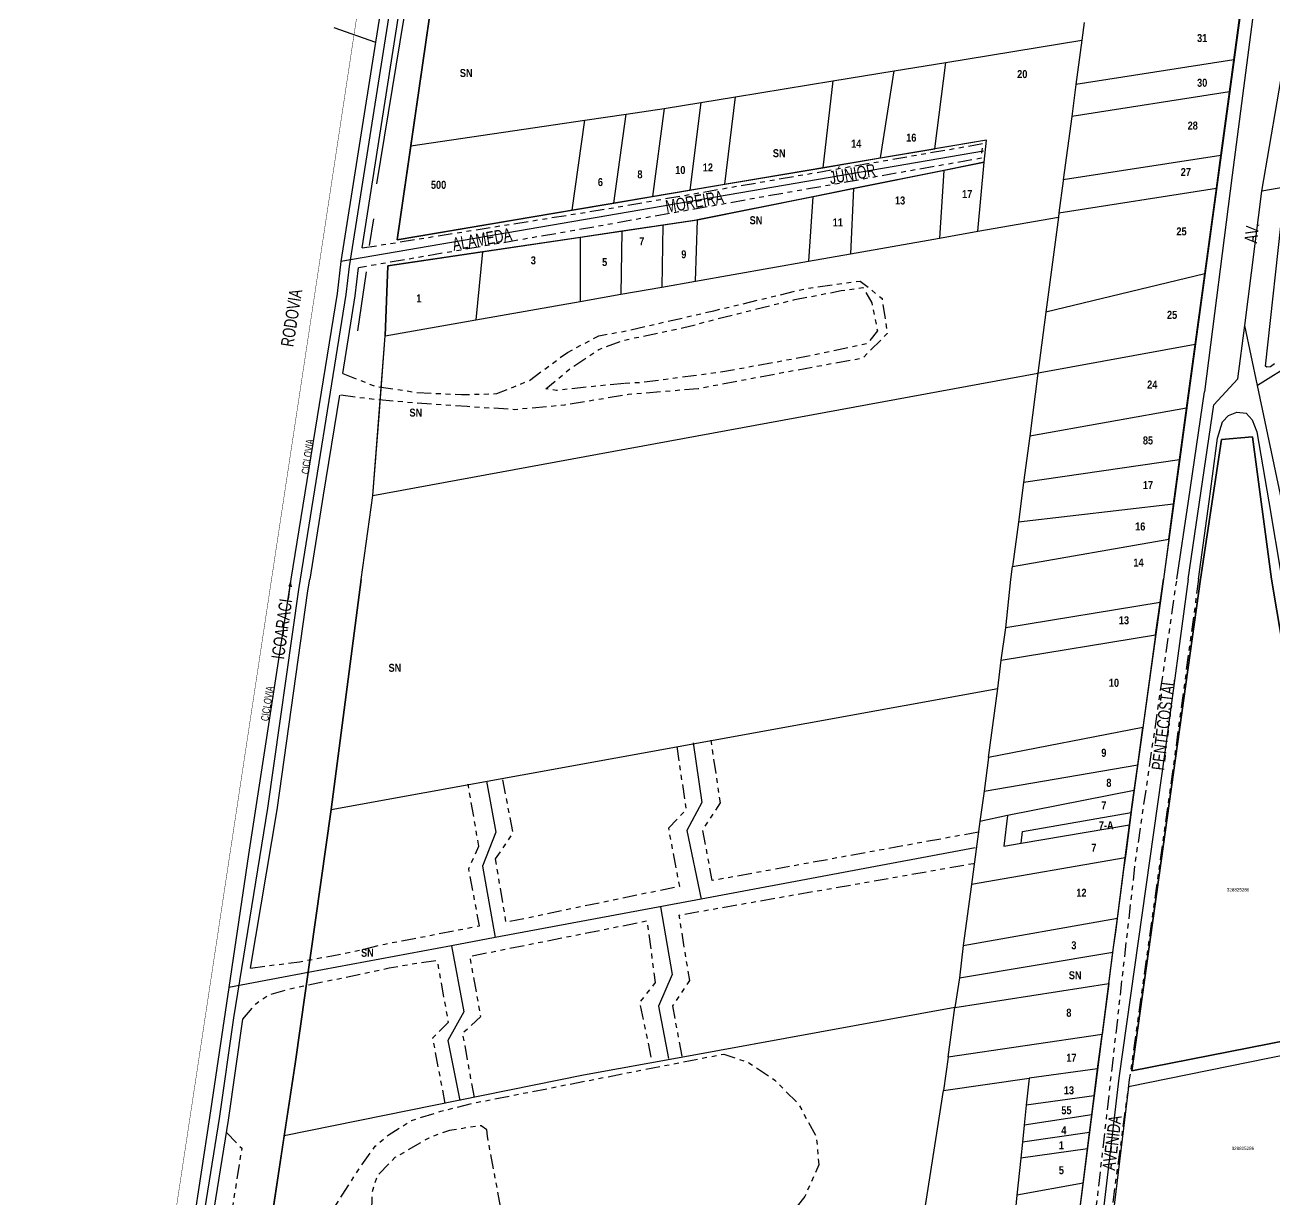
# Model space of a CAD drawing. Extents: x 205316 to 208372, y 4848714 to 4853250.
# Drawn here: x 205327.6 to 205717.7, y 4851222.2 to 4851588.7 of the extents above; entities that cross this region are included whole.
import ezdxf
from ezdxf.enums import TextEntityAlignment as Align

# ---------------------------------------------------------------- set-up
doc = ezdxf.new("R2010")
doc.units = 0
doc.header["$LTSCALE"] = 1.5
doc.header["$MEASUREMENT"] = 0
doc.linetypes.add('TRACO_25', pattern=[8, 3, -1, 1, -1, 1, -1])
for name, color, linetype in [('CD-MALHA-LOTES', 40, 'CONTINUOUS'), ('CD_TXT_QUADRA', 7, 'CONTINUOUS'), ('HD-VALAS-DRENOS', 170, 'CONTINUOUS'), ('LM-LIM-SETOR-FISCAL', 7, 'CONTINUOUS'), ('RU-QUADRAS', 6, 'CONTINUOUS'), ('SV-EIXO-ROD-ESTR', 7, 'CONTINUOUS'), ('SV-EIXO-RUA-N-PAV', 6, 'CONTINUOUS'), ('SV-EIXO-RUA-PAV', 20, 'CONTINUOUS'), ('SV-EST-MUNIC-PAV', 20, 'CONTINUOUS'), ('SV-RUA-NAO-PAV-S-GUIA-C-GUIA', 7, 'CONTINUOUS'), ('SV-RUA-PAVIM-S-GUIA-C-GUIA', 7, 'CONTINUOUS'), ('SV-TXT-MUNIC-PAV', 20, 'CONTINUOUS'), ('SV-TXT-RUA-N-PAV-S-GUIA-C-GUIA', 7, 'CONTINUOUS'), ('SV-TXT-RUA-PAV-S-GUIA-C-GUIA', 7, 'CONTINUOUS'), ('Th_NmrPort', 7, 'CONTINUOUS')]:
    doc.layers.add(name, color=color, linetype=linetype)
doc.styles.add('ARIAL', font='arial.ttf')
doc.styles.add('ROMANS', font='arial.ttf', dxfattribs={"height": 0.2})
doc.styles.get("Standard").update_dxf_attribs({"font": 'swisscbo.ttf'})
doc.linetypes.add('Limite', pattern='A,20,-3,[130,ltypeshp.shx,S=6.35,R=0,X=0,Y=0],-3,20', length=46)

# ---------------------------------------------------------------- blocks, each defined once
blk = doc.blocks.new('COD048', base_point=(205579.500139, 4852562.255111))
at = {"layer": 'SV-EST-MUNIC-PAV'}
blk.add_line((205580.833472, 4852561.855111), (205582.166805, 4852562.255111), dxfattribs=at)
blk.add_lwpolyline([(205576.833472, 4852562.255111), (205582.166805, 4852562.255111), (205580.833472, 4852562.655111)], dxfattribs=at)

msp = doc.modelspace()

# ---------------------------------------------------------------- linework, layer by layer
at = {"layer": 'CD-MALHA-LOTES', "linetype": 'Continuous'}
for p, q in [((205705.19, 4851577.89), (205707.81, 4851597.17)), ((205454.06, 4851592.03), (205448.11, 4851551)), ((205658.45, 4851589.54), (205657.71, 4851583.98)), ((205615.19, 4851577.04), (205657.71, 4851583.98)), ((205657.71, 4851583.98), (205655.89, 4851570.18)), ((205599.06, 4851574.4), (205615.19, 4851577.04)), ((205611.77, 4851550.07), (205615.19, 4851577.04)), ((205705.19, 4851577.89), (205655.89, 4851570.18)), ((205703.83, 4851567.84), (205705.19, 4851577.89)), ((205579.93, 4851571.28), (205599.06, 4851574.4)), ((205594.82, 4851547.2), (205599.06, 4851574.4)), ((205549.51, 4851566.31), (205579.93, 4851571.28)), ((205579.93, 4851571.28), (205576.85, 4851544.16)), ((205655.89, 4851570.18), (205654.55, 4851560.14)), ((205703.83, 4851567.84), (205654.55, 4851560.14)), ((205701.14, 4851548.02), (205703.83, 4851567.84)), ((205527.23, 4851562.68), (205538.76, 4851564.56)), ((205538.76, 4851564.56), (205535.31, 4851537.14)), ((205538.76, 4851564.56), (205549.51, 4851566.31)), ((205546.23, 4851538.98), (205549.51, 4851566.31)), ((205502.51, 4851559.02), (205515.36, 4851560.92)), ((205511.52, 4851533.11), (205515.36, 4851560.92)), ((205515.36, 4851560.92), (205527.23, 4851562.68)), ((205527.23, 4851562.68), (205523.61, 4851535.16)), ((205654.55, 4851560.14), (205651.93, 4851540.33)), ((205448.11, 4851551), (205502.51, 4851559.02)), ((205498.49, 4851530.91), (205502.51, 4851559.02)), ((205627.98, 4851552.81), (205611.77, 4851550.07)), ((205627.16, 4851545.85), (205627.98, 4851552.81)), ((205448.11, 4851551), (205443.85, 4851521.67)), ((205594.82, 4851547.2), (205611.77, 4851550.07)), ((205701.14, 4851548.02), (205651.93, 4851540.33)), ((205699.75, 4851537.75), (205701.14, 4851548.02)), ((205546.23, 4851538.98), (205576.85, 4851544.16)), ((205576.85, 4851544.16), (205594.82, 4851547.2)), ((205627.16, 4851545.85), (205614.57, 4851543.32)), ((205625.21, 4851524.32), (205627.16, 4851545.85)), ((205614.57, 4851543.32), (205586.45, 4851537.68)), ((205614.57, 4851543.32), (205613.23, 4851522.2)), ((205523.61, 4851535.16), (205535.31, 4851537.14)), ((205535.31, 4851537.14), (205546.23, 4851538.98)), ((205586.45, 4851537.68), (205573.68, 4851535.11)), ((205586.45, 4851537.68), (205585.43, 4851517.29)), ((205650.58, 4851530.07), (205699.75, 4851537.75)), ((205696.13, 4851511.07), (205699.75, 4851537.75)), ((205498.49, 4851530.91), (205511.52, 4851533.11)), ((205511.52, 4851533.11), (205523.61, 4851535.16)), ((205573.68, 4851535.11), (205537.7, 4851527.89)), ((205573.68, 4851535.11), (205572.33, 4851514.98)), ((205443.85, 4851521.67), (205498.49, 4851530.91)), ((205625.21, 4851524.32), (205650.41, 4851528.77)), ((205650.41, 4851528.77), (205646.51, 4851499.04)), ((205650.58, 4851530.07), (205650.41, 4851528.77)), ((205526.85, 4851526.26), (205514.09, 4851524.36)), ((205526.85, 4851526.26), (205526.52, 4851506.89)), ((205537.03, 4851508.75), (205537.7, 4851527.89)), ((205500.99, 4851522.41), (205470.49, 4851517.87)), ((205514.09, 4851524.36), (205500.99, 4851522.41)), ((205500.99, 4851522.41), (205500.99, 4851502.39)), ((205514.09, 4851524.36), (205513.76, 4851504.64)), ((205585.43, 4851517.29), (205613.23, 4851522.2)), ((205613.23, 4851522.2), (205625.21, 4851524.32)), ((205470.49, 4851517.87), (205468.47, 4851496.64)), ((205572.33, 4851514.98), (205585.43, 4851517.29)), ((205537.03, 4851508.75), (205572.33, 4851514.98)), ((205696.13, 4851511.07), (205646.51, 4851499.04)), ((205693.13, 4851489.01), (205696.13, 4851511.07)), ((205513.76, 4851504.64), (205526.52, 4851506.89)), ((205526.52, 4851506.89), (205537.03, 4851508.75)), ((205468.47, 4851496.64), (205500.99, 4851502.39)), ((205500.99, 4851502.39), (205513.76, 4851504.64)), ((205646.51, 4851499.04), (205644.02, 4851480.03)), ((205440.11, 4851491.64), (205468.47, 4851496.64)), ((205438.2, 4851466.71), (205440.11, 4851491.64)), ((205693.13, 4851489.01), (205644.69, 4851480.15)), ((205690.43, 4851469.06), (205693.13, 4851489.01)), ((205436.3, 4851441.78), (205644.02, 4851480.03)), ((205644.02, 4851480.03), (205641.43, 4851460.32)), ((205644.69, 4851480.15), (205644.02, 4851480.03)), ((205436.3, 4851441.78), (205438.2, 4851466.71)), ((205690.43, 4851469.06), (205641.43, 4851460.32)), ((205688.25, 4851452.99), (205690.43, 4851469.06)), ((205641.43, 4851460.32), (205639.53, 4851445.83)), ((205688.25, 4851452.99), (205639.53, 4851445.83)), ((205686.37, 4851439.16), (205688.25, 4851452.99)), ((205639.53, 4851445.83), (205637.92, 4851433.54)), ((205432.61, 4851415.55), (205436.3, 4851441.78)), ((205686.37, 4851439.16), (205637.92, 4851433.54)), ((205684.88, 4851428.21), (205686.37, 4851439.16)), ((205637.92, 4851433.54), (205636.1, 4851419.68)), ((205636.1, 4851419.68), (205684.88, 4851428.21)), ((205684.88, 4851428.21), (205683.19, 4851415.75)), ((205635.56, 4851415.58), (205636.1, 4851419.68)), ((205432.61, 4851415.55), (205423.29, 4851343.83)), ((205633.95, 4851400.5), (205635.56, 4851415.58)), ((205682.14, 4851408.44), (205683.19, 4851415.75)), ((205682.14, 4851408.44), (205633.95, 4851400.5)), ((205680.75, 4851398.27), (205682.14, 4851408.44)), ((205632.48, 4851390.38), (205633.95, 4851400.5)), ((205632.48, 4851390.38), (205680.75, 4851398.27)), ((205680.75, 4851398.27), (205676.78, 4851369.43)), ((205631.52, 4851381.56), (205632.48, 4851390.38)), ((205423.29, 4851343.83), (205631.52, 4851381.56)), ((205628.6, 4851360), (205631.52, 4851381.56)), ((205676.78, 4851369.43), (205628.6, 4851360)), ((205675.18, 4851357.77), (205676.78, 4851369.43)), ((205628.6, 4851360), (205627.18, 4851349.48)), ((205627.18, 4851349.48), (205675.18, 4851357.77)), ((205674.07, 4851349.7), (205675.18, 4851357.77)), ((205627.18, 4851349.48), (205625.89, 4851340)), ((205674.07, 4851349.7), (205634.52, 4851341.87)), ((205673.37, 4851344.58), (205674.07, 4851349.7)), ((205423.29, 4851343.83), (205412.05, 4851264.43)), ((205634.52, 4851341.87), (205625.89, 4851340)), ((205634.52, 4851341.87), (205633.31, 4851332.33)), ((205639.18, 4851336.97), (205673.15, 4851342.89)), ((205672.64, 4851339.05), (205673.15, 4851342.89)), ((205673.15, 4851342.89), (205673.37, 4851344.58)), ((205625.89, 4851340), (205623.23, 4851320.34)), ((205638.81, 4851333.27), (205672.64, 4851339.05)), ((205671.29, 4851328.72), (205672.64, 4851339.05)), ((205638.81, 4851333.27), (205639.18, 4851336.97)), ((205633.31, 4851332.33), (205638.81, 4851333.27)), ((205671.29, 4851328.72), (205623.23, 4851320.34)), ((205668.81, 4851309.89), (205671.29, 4851328.72)), ((205623.23, 4851320.34), (205620.65, 4851301.3)), ((205620.65, 4851301.3), (205668.81, 4851309.89)), ((205667.41, 4851299.23), (205668.81, 4851309.89)), ((205620.65, 4851301.3), (205619.47, 4851291.2)), ((205619.47, 4851291.2), (205667.41, 4851299.23)), ((205666.13, 4851289.42), (205667.41, 4851299.23)), ((205619.47, 4851291.2), (205618.03, 4851281.97)), ((205618.03, 4851281.97), (205666.13, 4851289.42)), ((205666.13, 4851289.42), (205664.04, 4851273.58)), ((205618.03, 4851281.97), (205533.77, 4851266.54)), ((205615.93, 4851266.47), (205618.03, 4851281.97)), ((205664.04, 4851273.58), (205615.93, 4851266.47)), ((205662.62, 4851262.84), (205664.04, 4851273.58)), ((205412.05, 4851264.43), (205408.61, 4851241.95)), ((205533.77, 4851266.54), (205502.08, 4851260.85)), ((205615.93, 4851266.47), (205614.51, 4851256.01)), ((205502.08, 4851260.85), (205408.61, 4851241.95)), ((205614.51, 4851256.01), (205641.24, 4851259.89)), ((205641.24, 4851259.89), (205640.36, 4851251.45)), ((205662.62, 4851262.84), (205641.24, 4851259.89)), ((205661.56, 4851254.41), (205662.51, 4851261.97)), ((205662.51, 4851261.97), (205662.62, 4851262.84)), ((205599.63, 4851160.6), (205614.51, 4851256.01)), ((205640.36, 4851251.45), (205639.72, 4851245.27)), ((205661.56, 4851254.41), (205640.36, 4851251.45)), ((205660.82, 4851248.49), (205661.56, 4851254.41)), ((205660.82, 4851248.49), (205639.72, 4851245.27)), ((205660.11, 4851242.91), (205660.82, 4851248.49)), ((205639.72, 4851245.27), (205639.16, 4851239.88)), ((205408.61, 4851241.95), (205398.95, 4851178.71)), ((205639.16, 4851239.88), (205638.65, 4851234.93)), ((205660.11, 4851242.91), (205639.16, 4851239.88)), ((205659.47, 4851237.81), (205660.11, 4851242.91)), ((205659.47, 4851237.81), (205638.65, 4851234.93)), ((205658.14, 4851227.17), (205659.47, 4851237.81)), ((205638.65, 4851234.93), (205637.45, 4851223.39)), ((205658.14, 4851227.17), (205637.45, 4851223.39)), ((205656.54, 4851214.49), (205658.14, 4851227.17)), ((205637.45, 4851223.39), (205636.17, 4851211.01))]:
    msp.add_line(p, q, dxfattribs=at)
at = {"layer": 'CD-MALHA-LOTES', "linetype": 'Continuous', "flags": 128}
for points in [[(205651.93, 4851540.33), (205651.9, 4851540.11), (205650.58, 4851530.07)], [(205537.7, 4851527.89), (205537.35, 4851527.82), (205526.85, 4851526.26)], [(205470.49, 4851517.87), (205440.98, 4851513.48), (205440.11, 4851491.64)]]:
    msp.add_lwpolyline(points, dxfattribs=at)
at = {"layer": 'CD-MALHA-LOTES'}
msp.add_lwpolyline([(205711, 4851460.14), (205701.34, 4851459.29), (205694.79, 4851415.71), (205673.35, 4851262.21), (205740.58, 4851275.42), (205716.94, 4851415.71)], close=True, dxfattribs=at)
msp.add_lwpolyline([(205741.42, 4851271.25), (205672.26, 4851257.17), (205665.12, 4851197.93, 0.289877), (205670.51, 4851189.77), (205747.89, 4851228.4), (205748.67, 4851233.06)], format="xyb", close=True, dxfattribs=at)
at = {"layer": 'HD-VALAS-DRENOS', "flags": 128}
for points in [[(205437.54, 4851539.15), (205448.45, 4851605.75), (205459.39, 4851684.29)], [(205435.2, 4851519.85), (205436.63, 4851528.25)], [(205431.55, 4851493.26), (205434.28, 4851511.65)]]:
    msp.add_lwpolyline(points, dxfattribs=at)
at = {"layer": 'LM-LIM-SETOR-FISCAL', "linetype": 'Limite', "ltscale": 0.1, "const_width": 0.13, "flags": 128}
msp.add_lwpolyline([(207021.68, 4851415.47), (207043.45, 4851405.34), (207056.69, 4851396.79), (207066.97, 4851389.51), (207076.85, 4851382.57), (207094.19, 4851367.16), (207111.92, 4851349.04), (207137.62, 4851319.1), (207143.1, 4851313.28), (207157.25, 4851297.67), (207179.66, 4851272.35), (207212.37, 4851234.89), (207238.06, 4851206.02), (207253.49, 4851187.92), (207273.43, 4851163.63), (207284.94, 4851148.07), (207293.96, 4851135.89), (207311.93, 4851112.49), (207337.06, 4851072.12), (207347.32, 4851056.34), (207360.35, 4851036.08), (207365.19, 4851028.69), (207385.18, 4850998.1), (207399.65, 4850974.87), (207412.28, 4850954.54), (207439.21, 4850911.8), (207446.99, 4850899.53), (207455.59, 4850885.98), (207473.05, 4850858.84), (207486.05, 4850838.58), (207490.56, 4850831.8), (207526.44, 4850773.29), (207555.31, 4850724.8), (207578.38, 4850685.38), (207592.12, 4850660.09), (207604.67, 4850635.92), (207614.1, 4850617.58), (207622.25, 4850602.5), (207642.83, 4850564.46), (207666.03, 4850518.62), (207673.67, 4850503.6), (207676.98, 4850495.57), (207692.21, 4850467.22), (207727.63, 4850397.08), (207738.85, 4850376.31), (207759.68, 4850337.26), (207765.54, 4850326.04), (207775.63, 4850306.02), (207786.18, 4850286.35), (207792.55, 4850273.61), (207797.89, 4850263.92), (207815.04, 4850231.27), (207833.05, 4850197.75), (207837.49, 4850189.49), (207843.1, 4850178.25), (207852.67, 4850160.66), (207865.65, 4850136.92), (207895.56, 4850081.74), (207913.06, 4850049.55), (207920.81, 4850036.7), (207924.96, 4850029.49), (207928.67, 4850023.04), (207944.68, 4849997.28), (207949.38, 4849989.27), (207955.86, 4849978.89), (207989.63, 4849922.09), (208021.59, 4849858.31), (208039.3, 4849825.19), (208050.27, 4849806.04), (208063.43, 4849780.62), (208069.87, 4849768.66), (208079.08, 4849754.42), (208084.65, 4849743.63), (208092.91, 4849727.46), (208100.67, 4849714.29), (208107.46, 4849701.58), (208114.74, 4849688.43), (208114.78, 4849688.35), (208114.86, 4849688.17), (208150.73, 4849616.06), (208187.92, 4849541.22), (208249.9, 4849424.19), (208300.63, 4849327.9), (208301.3, 4849326.63), (208330.19, 4849271.2), (208367.01, 4849211.9), (208349.86, 4849193.3), (208335.74, 4849174.95), (208327.89, 4849167.36), (208314.36, 4849149.75), (208299.16, 4849131.8), (208291.24, 4849122.44), (208282.06, 4849112.13), (208264.95, 4849090.56), (208250.83, 4849074.09), (208221.58, 4849039.46), (208207.85, 4849021.47), (208194.01, 4849003.09), (208183.89, 4848990.29), (208163.14, 4848966.59), (208139.11, 4848938.69), (208114.75, 4848908.34), (208092.97, 4848883.15), (208089.08, 4848877.86), (208082.48, 4848868.63), (208062.6, 4848842.56), (208055.4, 4848834.16), (208029.39, 4848802.29), (208002.88, 4848772.47), (207987.06, 4848754.07), (207971.45, 4848736.35), (207951.29, 4848714.3), (207938.98, 4848722.35), (207935.19, 4848724.84), (207927.76, 4848740.69), (207925.43, 4848746.58), (207910.93, 4848782.03), (207901.5, 4848803.37), (207897.96, 4848811.56), (207889.76, 4848830.42), (207882.92, 4848845.94), (207879.69, 4848853.91), (207871.77, 4848863.82), (207869.94, 4848867.11), (207866.81, 4848872.74), (207858.75, 4848886.94), (207856.41, 4848891.07), (207842.53, 4848910.15), (207825.03, 4848930.31), (207802.2, 4848960.18), (207795.96, 4848968.62), (207792.78, 4848975.77), (207791.99, 4848977.54), (207775.14, 4849006.28), (207757.22, 4849040.43), (207747.93, 4849059.71), (207739.33, 4849078.11), (207736.66, 4849084.67), (207725.65, 4849112.01), (207712.86, 4849133.84), (207705.61, 4849141.39), (207693.22, 4849158.83), (207658.02, 4849201.49), (207643.22, 4849219.05), (207628.15, 4849239.89), (207583.74, 4849297.42), (207577.23, 4849307.07), (207560.95, 4849335.89), (207540.69, 4849361.49), (207529.48, 4849377.88), (207524.83, 4849382.69), (207520.93, 4849386.71), (207512.94, 4849401.39), (207489.49, 4849426.56), (207461.51, 4849464.09), (207445.75, 4849483.09), (207417.58, 4849518.68), (207409.91, 4849527.9), (207402.02, 4849538.56), (207394.56, 4849549.23), (207375.36, 4849576.96), (207365.17, 4849591.27), (207339.6, 4849627.48), (207325.58, 4849647.34), (207307.69, 4849672.68), (207298.76, 4849680.12), (207277.63, 4849691.43), (207257.69, 4849697.98), (207238.05, 4849700.95), (207217.82, 4849703), (207206.03, 4849702.71), (207187.69, 4849706.67), (207136.42, 4849713.49), (207093.76, 4849719.89), (207070.29, 4849722.03), (207038.29, 4849725.23), (206981.38, 4849733.58), (206955.52, 4849737.17), (206761.86, 4849758.64), (206867.89, 4849970.66), (206819.81, 4849985.62), (206492.19, 4850011.1), (206474.48, 4850006.62), (206422.43, 4850015.06), (206416.16, 4850016.08), (206438.69, 4850087.64), (206465.45, 4850155.1), (206402.35, 4850183.32), (206381.84, 4850187.26), (206296.36, 4850246.47), (206256.21, 4850261.19), (205958.1, 4850305), (205458.47, 4851060.64), (205381.54, 4850978.24), (205358.28, 4850945.44), (205339.74, 4850916.46), (205327.72, 4850908.15), (205431.06, 4851590.05), (205574.72, 4852567.53), (205641.8, 4853028.16), (205641.8, 4853028.16), (205641.8, 4853028.16), (205641.8, 4853028.16), (205641.93, 4853028.94), (205641.93, 4853028.94), (205648.48, 4853073.83), (205694.02, 4853072.84), (205697.96, 4853072.98), (205708.12, 4853073.2), (205760.46, 4853075.4), (205791.35, 4853076.88), (205796.33, 4853076.78), (205864.61, 4853080.53), (205875.14, 4853081.42), (205954.27, 4853084.91), (205973.22, 4853086.23), (205987.11, 4853086.63), (206047.56, 4853092.24), (206088.22, 4853093.5), (206097.24, 4853093.29), (206115.25, 4853096.39), (206174.74, 4853099.25), (206241.73, 4853106.06), (206249.32, 4853067.81), (206250.76, 4853068.13), (206281.43, 4853073.09), (206306.59, 4853077.18), (206378.69, 4853082.54), (206403.59, 4853083.9), (206436.89, 4853085.62), (206526.63, 4853090.28), (206527.07, 4853088.1), (206560.2, 4853092.06), (206614.27, 4853094.76), (206665.78, 4853098.35), (206668.43, 4853097.71), (206672.42, 4853095.9), (206676.44, 4853090.31), (206713.2, 4853068.45), (206726.11, 4853063.48), (206768.83, 4853039.64), (206779.35, 4853035.22), (206783.97, 4853039.27), (206803.01, 4853045.24), (206811.52, 4853047.66), (206822.53, 4853050.63), (206828.46, 4853052.32), (206840.17, 4853055.43), (206847.8, 4853057.54), (206858.24, 4853060.22), (206872.64, 4853064.04), (206880.4, 4853065.73), (206891.38, 4853067.85), (206902.95, 4853070.8), (206915.12, 4853068.72), (206920.58, 4853068.19), (206924.61, 4853067.87), (206929.01, 4853068.36), (206932.61, 4853069.6), (206936.66, 4853071.45), (206943.28, 4853074.5), (206950.01, 4853078.17), (206955.6, 4853082.5), (206958.92, 4853089.46), (206962.59, 4853093.58), (206967.6, 4853097.61), (206977.81, 4853100.47), (206987.39, 4853105.57), (206993.74, 4853107.81), (206995.98, 4853101.99), (206998.25, 4853095.75), (207000.15, 4853089.03), (207001.71, 4853082.51), (207003.06, 4853076.97), (207004.98, 4853065.92), (207006.42, 4853057.28), (207007.25, 4853052.87), (207009.04, 4853041.02), (207018.95, 4853043.22), (207028.02, 4853045.07), (207041.5, 4853047.9), (207048.59, 4853049.32), (207057.57, 4853051.22), (207063.04, 4853052.2), (207071.92, 4853053.66), (207083.02, 4853055.24), (207109.77, 4853060.98), (207121.18, 4853063.43), (207134.62, 4853067.5), (207161.51, 4853073.61), (207175.42, 4853077.24), (207178.97, 4853078.21), (207181.54, 4853078.81), (207183.81, 4853079.34), (207188.75, 4853080.47), (207192.55, 4853081.52), (207201.06, 4853083.36), (207208.78, 4853084.88), (207218.42, 4853086.81), (207225.74, 4853087.76), (207232.02, 4853089.01), (207242.24, 4853089.87), (207250.59, 4853091.4), (207267.11, 4853095.09), (207278.14, 4853097.67), (207281.89, 4853098.7), (207283.75, 4853100.66), (207285.91, 4853101.58), (207290.13, 4853102.41), (207294.36, 4853102.41), (207297.24, 4853101.27), (207300.74, 4853099.94), (207303.18, 4853099.75), (207306.84, 4853102), (207313.42, 4853103), (207317.92, 4853104.36), (207319.42, 4853105.86), (207320.7, 4853109.57), (207328.77, 4853111.37), (207333.42, 4853111.36), (207344.5, 4853111.15), (207357.97, 4853112.75), (207369.1, 4853115.23), (207376.56, 4853116.38), (207381.3, 4853117.24), (207387.47, 4853118.39), (207392.49, 4853119.11), (207396.77, 4853120.95), (207415.73, 4853122.98), (207426.82, 4853124.81), (207434.67, 4853127.72), (207433.38, 4853135.75), (207483.24, 4853145.3), (207485.09, 4853140.95), (207489.44, 4853138.19), (207496.16, 4853134.1), (207501.03, 4853132.12), (207509.86, 4853132.26), (207517.37, 4853134.63), (207526.34, 4853135.42), (207534.9, 4853135.16), (207540.31, 4853134.1), (207549.66, 4853131.07), (207559.41, 4853125.53), (207563.63, 4853123.29), (207567.98, 4853122.5), (207579.64, 4853122.9), (207589.26, 4853124.48), (207599.15, 4853123.03), (207607.72, 4853121.45), (207616.55, 4853118.55), (207625.51, 4853116.05), (207633.48, 4853114.13), (207638.75, 4853112.42), (207645.47, 4853108.07), (207650.35, 4853101.35), (207651.8, 4853094.76), (207653.12, 4853086.99), (207656.54, 4853081.71), (207660.23, 4853076.31), (207663.92, 4853071.17), (207668.54, 4853066.43), (207679.08, 4853063.26), (207691.07, 4853063.26), (207695.82, 4853066.3), (207699.7, 4853071.57), (207703.66, 4853075.26), (207708.27, 4853076.71), (207713.41, 4853075.39), (207716.7, 4853070.78), (207718.02, 4853064.06), (207718.15, 4853057.73), (207718.29, 4853046.46), (207719.34, 4853036.97), (207724.88, 4853033.81), (207736.87, 4853033.41), (207747.15, 4853035.92), (207754.13, 4853041.45), (207762.04, 4853043.3), (207773.44, 4853045.67), (207778.71, 4853047.25), (207782.8, 4853050.28), (207788.33, 4853057.66), (207790.84, 4853064.52), (207790.97, 4853071.24), (207790.57, 4853079.61), (207788.2, 4853087.12), (207786.62, 4853093.31), (207787.01, 4853100.03), (207790.7, 4853104.38), (207799.14, 4853104.38), (207805.07, 4853103.59), (207811.26, 4853102.27), (207817.85, 4853098.72), (207820.49, 4853094.5), (207822.46, 4853090.02), (207826.81, 4853088.04), (207832.35, 4853091.47), (207843.48, 4853094.63), (207849.81, 4853098.58), (207854.29, 4853104.12), (207855.74, 4853109.65), (207857.06, 4853117.3), (207866.22, 4853130.48), (207885.99, 4853134.43), (207901.27, 4853129.42), (207912.87, 4853122.04), (207925.79, 4853113.08), (207936.07, 4853099.64), (207945.82, 4853090.68), (207956.1, 4853085.93), (207977.18, 4853074.27), (207954.95, 4853033.22), (207930.02, 4853010.37), (207899.9, 4852995.83), (207867.7, 4852983.36), (207865.96, 4852982.16), (207835.44, 4852961.18), (207834.46, 4852960.51), (207832.32, 4852957.94), (207814.69, 4852936.79), (207813.69, 4852935.58), (207810.57, 4852900.27), (207812.65, 4852867.03), (207826.15, 4852834.83), (207834.46, 4852804.71), (207830.31, 4852764.2), (207817.84, 4852715.38), (207811.61, 4852680.07), (207809.54, 4852652.02), (207803.3, 4852629.17), (207788.76, 4852604.24), (207780.78, 4852586.78), (207772.76, 4852568.75), (207772.2, 4852567.48), (207764.15, 4852556.53), (207749.3, 4852542.98), (207732.53, 4852532.01), (207710.59, 4852535.24), (207705.42, 4852552.01), (207700.26, 4852561.69), (207695.76, 4852567.49), (207695.75, 4852567.5), (207689.62, 4852575.24), (207683.06, 4852582.65), (207683.06, 4852582.65), (207672.47, 4852586.67), (207659.13, 4852588.58), (207647.7, 4852584.77), (207640.93, 4852577.57), (207638.17, 4852572.06), (207638.27, 4852567.49), (207637.67, 4852558.64), (207637.07, 4852542.73), (207634.67, 4852530.43), (207628.97, 4852515.12), (207624.39, 4852504.94), (207612.77, 4852495.02), (207607.63, 4852490.76), (207594.46, 4852487.52), (207582.46, 4852480.31), (207573.75, 4852470.41), (207556.35, 4852462.61), (207538.64, 4852451.65), (207527.54, 4852441.75), (207513.13, 4852427.65), (207506.23, 4852418.64), (207498.13, 4852406.34), (207484.92, 4852390.73), (207472.02, 4852375.73), (207463.62, 4852361.33), (207453.41, 4852338.97), (207447.11, 4852320.36), (207443.73, 4852311.52), (207439.87, 4852301.85), (207432.11, 4852284.05), (207428.21, 4852272.65), (207424.61, 4852254.04), (207426.11, 4852243.54), (207437.81, 4852238.74), (207456.12, 4852240.84), (207468.42, 4852248.04), (207479.82, 4852254.34), (207496.63, 4852257.64), (207513.13, 4852257.64), (207531.14, 4852253.74), (207542.84, 4852248.64), (207555.75, 4852239.64), (207568.05, 4852228.08), (207578.55, 4852216.68), (207583.06, 4852196.87), (207587.56, 4852180.97), (207594.76, 4852163.26), (207599.86, 4852156.66), (207608.86, 4852146.16), (207613.37, 4852132.65), (207613.67, 4852120.5), (207611.87, 4852109.1), (207603.46, 4852100.09), (207594.46, 4852094.39), (207573.45, 4852089.89), (207559.95, 4852088.09), (207541.49, 4852086.29), (207526.79, 4852086.29), (207515.08, 4852082.69), (207510.28, 4852073.98), (207506.08, 4852060.48), (207508.18, 4852045.47), (207515.98, 4852036.77), (207527.69, 4852028.52), (207539.39, 4852021.32), (207542.09, 4852011.11), (207540.59, 4851999.41), (207531.89, 4851990.11), (207521.99, 4851983.81), (207509.68, 4851972.4), (207503.68, 4851965.2), (207498.88, 4851952.3), (207498.58, 4851939.69), (207495.88, 4851930.99), (207496.78, 4851918.08), (207492.28, 4851906.08), (207486.28, 4851896.48), (207480.57, 4851883.57), (207473.37, 4851877.87), (207465.27, 4851871.12), (207457.47, 4851862.72), (207450.26, 4851854.61), (207438.86, 4851850.11), (207428.96, 4851845.31), (207420.85, 4851839.31), (207413.65, 4851830.31), (207413.63, 4851830.07), (207412.45, 4851817.85), (207413.95, 4851801.35), (207419.65, 4851789.04), (207426.26, 4851775.24), (207422.65, 4851767.44), (207411.55, 4851754.83), (207403.15, 4851747.33), (207396.19, 4851742.31), (207381.03, 4851730), (207376.14, 4851725.42), (207366.84, 4851714.32), (207362.02, 4851705.07), (207359.33, 4851699.09), (207356.13, 4851693.8), (207352.17, 4851688.61), (207347.73, 4851683.39), (207343.58, 4851677.86), (207336.98, 4851674.11), (207333.08, 4851671.11), (207328.23, 4851667.5), (207323.73, 4851664.99), (207319.14, 4851662.03), (207312.52, 4851659.25), (207306.97, 4851656.48), (207300.67, 4851653.78), (207295.56, 4851650.02), (207291.96, 4851646.42), (207290.01, 4851641.92), (207289.56, 4851637.12), (207290.76, 4851632.17), (207293.46, 4851628.87), (207299.47, 4851624.97), (207306.09, 4851621.35), (207313.87, 4851617.16), (207321.37, 4851614.76), (207329.33, 4851612.06), (207335.36, 4851607.57), (207336.98, 4851602.16), (207333.68, 4851595.41), (207329.48, 4851592.11), (207324.52, 4851589.4), (207317.62, 4851586.85), (207309.18, 4851586.85), (207303.22, 4851588.26), (207297.78, 4851590.49), (207292.26, 4851592.53), (207286.46, 4851592.82), (207280.33, 4851592.56), (207274.18, 4851591.51), (207267.88, 4851591.06), (207260.83, 4851591.81), (207252.43, 4851591.51), (207245.52, 4851589.1), (207238.32, 4851588.5), (207231.28, 4851590.25), (207225.49, 4851591.54), (207220.84, 4851594.21), (207214.84, 4851596.46), (207208.99, 4851598.86), (207202.68, 4851602.31), (207198.33, 4851607.41), (207196.08, 4851613.26), (207198.08, 4851619.64), (207198.84, 4851625.01), (207198.84, 4851632.65), (207197.89, 4851638.82), (207198.7, 4851645.68), (207198.78, 4851649.95), (207197.73, 4851654), (207194.58, 4851656.55), (207190.23, 4851659.55), (207184.83, 4851662.1), (207181.63, 4851663.31), (207174.11, 4851668.15), (207168.43, 4851673.64), (207164.08, 4851677.33), (207161.47, 4851680.45), (207157.3, 4851683.54), (207152.25, 4851686.95), (207146.35, 4851688.77), (207140.51, 4851688.58), (207134.97, 4851685.14), (207130.33, 4851679.65), (207126.96, 4851675.84), (207122.34, 4851670.05), (207117.61, 4851664.31), (207112.85, 4851658.87), (207107.77, 4851653.68), (207101.91, 4851649.31), (207095.27, 4851647.78), (207088.5, 4851647.45), (207081.72, 4851647.45), (207074.62, 4851649.4), (207067.65, 4851651.44), (207061.25, 4851655.1), (207056.98, 4851658.28), (207053.3, 4851661.92), (207049.7, 4851665.87), (207044.67, 4851671.39), (207039.69, 4851676.45), (207036.11, 4851680.27), (207032.79, 4851684.24), (207028.55, 4851687.81), (207024.32, 4851691.18), (207019.77, 4851694.1), (207012.9, 4851697.22), (207008.05, 4851698.69), (207000.99, 4851699.1), (206993.6, 4851698.93), (206988.48, 4851698.67), (206981.18, 4851698.52), (206974.54, 4851698.49), (206966.41, 4851698.35), (206959.69, 4851698.1), (206955.49, 4851697.65), (206947.66, 4851695.98), (206930.32, 4851683.64), (206919.41, 4851681.51), (206903.19, 4851685.91), (206893.11, 4851679.35), (206876.22, 4851668.3), (206863.82, 4851665.31), (206838.51, 4851664.51), (206824.05, 4851654.84), (206820.4, 4851636.59), (206823.02, 4851619.71), (206815.39, 4851610.49), (206817.94, 4851603.02), (206817.78, 4851599.21), (206807.28, 4851595.87), (206796.63, 4851589.51), (206795.68, 4851578.85), (206772.39, 4851570.51), (206768.73, 4851564.63), (206773.34, 4851553.02), (206770.76, 4851539.3), (206766.66, 4851530.24), (206761.26, 4851528.3), (206750.13, 4851531.48), (206745.04, 4851524.16), (206737.89, 4851517.17), (206716.26, 4851478.85), (206708.79, 4851449.04), (206704.02, 4851446.18), (206695.42, 4851438.21), (206691.63, 4851417.91), (206687.99, 4851407.24), (206805.75, 4851415.72), (206852.6, 4851421.92), (206888.07, 4851426.1), (206908.54, 4851427.32), (206955.56, 4851430.12), (206957.65, 4851429.92), (206967.38, 4851429.2), (206973.82, 4851428.49), (206980.7, 4851427.63), (206982.84, 4851427.2), (206991.18, 4851425.4), (207010.88, 4851419.91)], close=True, dxfattribs=at)
at = {"layer": 'RU-QUADRAS', "linetype": 'Continuous'}
for points in [[(205398.95, 4851178.71), (205412.05, 4851264.43), (205423.29, 4851343.83), (205432.61, 4851415.55), (205436.3, 4851441.78), (205440.11, 4851491.64), (205440.98, 4851513.48), (205537.7, 4851527.89), (205627.16, 4851545.85), (205627.98, 4851552.81), (205443.85, 4851521.67), (205482.72, 4851789.43), (205512.06, 4851984.3), (205521.71, 4851985.15, -0.000702), (205582.06, 4852380.28)], [(206395.64, 4852001.44), (206000.03, 4851932.31), (205796.26, 4851897.44), (205744.21, 4851889.08), (205725.78, 4851728.77), (205683.19, 4851415.75), (205673.37, 4851344.58, 0.002857), (205653.28, 4851188.54, -0.001798)]]:
    msp.add_lwpolyline(points, format="xyb", dxfattribs=at)
msp.add_lwpolyline([(205673.35, 4851262.21), (205694.79, 4851415.71), (205701.34, 4851459.29), (205711, 4851460.14), (205716.94, 4851415.71), (205740.58, 4851275.42)], close=True, dxfattribs=at)
msp.add_lwpolyline([(205670.51, 4851189.77), (205747.89, 4851228.4), (205748.67, 4851233.06), (205741.42, 4851271.25), (205672.26, 4851257.17), (205665.12, 4851197.93, 0.142015), (205666.63, 4851193.07, 0.142538)], format="xyb", close=True, dxfattribs=at)
at = {"layer": 'SV-EIXO-ROD-ESTR'}
for p, q in [((205410.62, 4851415.72), (205397.42, 4851329.76)), ((205397.42, 4851329.76), (205391.3, 4851288.26)), ((205391.3, 4851288.26), (205385.3, 4851247.59)), ((205385.3, 4851247.59), (205375.38, 4851183.58))]:
    msp.add_line(p, q, dxfattribs=at)
at = {"layer": 'SV-EIXO-ROD-ESTR', "flags": 128}
for points in [[(205581.17, 4852567.53), (205572.59, 4852504.68), (205567.72, 4852463.26), (205559.85, 4852400.04), (205548.56, 4852329.82), (205540.07, 4852272.57), (205531.81, 4852215.15), (205523.07, 4852154.65), (205514.19, 4852091.89), (205506.27, 4852042.64), (205500.45, 4852006.65), (205488.37, 4851924.03), (205483.09, 4851887.85), (205465.5, 4851769.6), (205454.82, 4851697.84), (205452.84, 4851685.16), (205445.8, 4851638.24), (205437.13, 4851583.31), (205426.32, 4851514.85), (205425.09, 4851504.93), (205410.62, 4851415.72)], [(205424.04, 4851587.9), (205437.13, 4851583.31)]]:
    msp.add_lwpolyline(points, dxfattribs=at)
at = {"layer": 'SV-EIXO-RUA-N-PAV', "flags": 128}
for points in [[(205627, 4851549.37), (205426.32, 4851514.85)], [(205796.3, 4851551.06), (205713.93, 4851536.79)], [(205796.31, 4851495.64), (205723.88, 4851483.24), (205712.55, 4851476.21)], [(205690.92, 4851415.71), (205683.7, 4851362.38), (205669.32, 4851259.93), (205661.36, 4851192.59), (205662.23, 4851187.49), (205665.41, 4851179.14)], [(205536.32, 4851364.58), (205539.05, 4851345.95), (205534.33, 4851337.26), (205538.77, 4851315.8)], [(205471.73, 4851352.66), (205474.72, 4851336.76), (205470.49, 4851326.08), (205474.5, 4851303.79)], [(205624.41, 4851331.79), (205538.77, 4851315.8), (205474.5, 4851303.79), (205460.82, 4851301.24), (205416.03, 4851292.88)], [(205526.13, 4851313.41), (205529.73, 4851292.3), (205525.51, 4851282.36), (205528.63, 4851266.02)], [(205460.82, 4851301.24), (205464.66, 4851280.63), (205459.69, 4851271.68), (205463.49, 4851252.93)], [(205416.03, 4851292.88), (205391.3, 4851288.26)]]:
    msp.add_lwpolyline(points, dxfattribs=at)
at = {"layer": 'SV-EIXO-RUA-PAV', "flags": 128}
for points in [[(205690.92, 4851415.71), (205698.99, 4851470.08), (205706.46, 4851478.26), (205708.59, 4851494.91), (205713.93, 4851536.79), (205723.53, 4851592.57), (205728.14, 4851648.09), (205735.31, 4851704.26), (205742.6, 4851761.39), (205749.55, 4851815.88), (205756.95, 4851873.79)], [(205725.35, 4851415.71), (205723.01, 4851426.87), (205712.55, 4851476.21), (205708.59, 4851494.91)]]:
    msp.add_lwpolyline(points, dxfattribs=at)
at = {"layer": 'SV-EST-MUNIC-PAV'}
for p, q in [((205413.54, 4851415.72), (205413.02, 4851412.51)), ((205413.02, 4851412.51), (205403.42, 4851344.17)), ((205403.42, 4851344.17), (205392.75, 4851278.73)), ((205392.75, 4851278.73), (205388.28, 4851247.27)), ((205388.28, 4851247.27), (205382.85, 4851213.61))]:
    msp.add_line(p, q, dxfattribs=at)
at = {"layer": 'SV-EST-MUNIC-PAV', "flags": 128}
for points in [[(205584.63, 4852567.54), (205576.73, 4852513.87), (205575.32, 4852504.32), (205570.45, 4852462.93), (205562.58, 4852399.65), (205551.28, 4852329.4), (205542.79, 4852272.17), (205534.53, 4852214.76), (205525.79, 4852154.26), (205516.91, 4852091.48), (205508.99, 4852042.2), (205503.17, 4852006.23), (205491.09, 4851923.64), (205485.82, 4851887.45), (205468.23, 4851769.2), (205457.54, 4851697.42), (205455.56, 4851684.74), (205448.52, 4851637.82), (205428.86, 4851513.27), (205427.81, 4851504.55), (205413.54, 4851415.72)], [(205432.95, 4851519.1), (205451.48, 4851637.36), (205458.53, 4851684.29), (205460.51, 4851696.97), (205471.19, 4851768.75), (205488.78, 4851887.01)], [(205426.89, 4851479.9), (205430.79, 4851504.13), (205431.84, 4851512.92)], [(205425.81, 4851473.19), (205420.79, 4851441.97), (205416.57, 4851415.72)], [(205398.05, 4851294.28), (205406.38, 4851343.71), (205415.99, 4851412.06), (205416.57, 4851415.72)], [(205541.39, 4851120.44), (205534.76, 4851118.04), (205523.11, 4851113.93), (205509.41, 4851109.54), (205495.56, 4851105.75), (205483.54, 4851104.5), (205472.52, 4851104.69), (205453.47, 4851107.96), (205431.68, 4851112.11), (205424.58, 4851113.48), (205417.84, 4851115.69), (205409.52, 4851120.68), (205402.06, 4851127.66), (205394.12, 4851136.5), (205388.34, 4851145.83), (205384.13, 4851158.5), (205382.27, 4851170.19), (205381.96, 4851180.98), (205383.42, 4851194.4), (205385.82, 4851213.18), (205391.24, 4851246.82), (205395.72, 4851278.31)]]:
    msp.add_lwpolyline(points, dxfattribs=at)
at = {"layer": 'SV-RUA-NAO-PAV-S-GUIA-C-GUIA', "linetype": 'TRACO_25', "flags": 128}
for points in [[(205432.95, 4851519.1), (205509.14, 4851531.28), (205626.74, 4851551.69), (205626.25, 4851547.12), (205499.29, 4851524.58), (205431.84, 4851512.92)], [(205426.89, 4851479.9), (205437.22, 4851475.85), (205449.97, 4851474.03), (205463.93, 4851473.31), (205475.05, 4851473.62), (205485.15, 4851477.74), (205497.08, 4851486.51), (205506.89, 4851491.69), (205516.16, 4851493.37), (205542.74, 4851499.51), (205571.49, 4851506.43), (205588.53, 4851508.79), (205595.34, 4851503.31), (205596.91, 4851492.37), (205589.19, 4851484.67), (205563.27, 4851479.93), (205537.89, 4851475.13), (205516.15, 4851473.36), (205496.15, 4851470.03), (205480.52, 4851468.61), (205465.71, 4851469.59), (205449.35, 4851470.69), (205435.24, 4851471.96), (205425.81, 4851473.19)], [(205655.91, 4851179.67), (205659.24, 4851183.7), (205659.82, 4851187.45), (205659.32, 4851193.63), (205674.4, 4851326.91), (205687.42, 4851415.71)], [(205694.17, 4851415.71), (205686.89, 4851361.94), (205672.52, 4851259.49), (205663.52, 4851192.41), (205664.26, 4851189.69), (205667.1, 4851187.09), (205671.31, 4851186.47)], [(205625.45, 4851336.72), (205542.28, 4851321.58), (205539.35, 4851337.4), (205544.83, 4851345.87), (205541.93, 4851365.4)], [(205531.2, 4851363.47), (205534.1, 4851343.76), (205528.59, 4851337.94), (205532.01, 4851319.76), (205477.9, 4851308.55), (205474.6, 4851328.43), (205480.07, 4851336.35), (205476.78, 4851353.65)], [(205398.05, 4851294.28), (205413.41, 4851296.27), (205429.81, 4851299.34), (205440.01, 4851301.79), (205446.97, 4851303.09), (205469.58, 4851307.47), (205466.21, 4851325.29), (205469.37, 4851332.33), (205466.03, 4851351.71)], [(205532.85, 4851266.77), (205529.96, 4851282.48), (205535.23, 4851290.35), (205531.93, 4851310.84), (205624.13, 4851326.99)], [(205468, 4851253.84), (205464.35, 4851274.02), (205470, 4851279.14), (205466.6, 4851297.97), (205521.91, 4851309.02), (205524.46, 4851289.75), (205519.55, 4851283.52), (205523.43, 4851265.09)], [(205395.72, 4851278.31), (205399.69, 4851283.15), (205403.77, 4851285.92), (205410.39, 4851287.77), (205441.37, 4851294.34), (205448.4, 4851295.57), (205456.32, 4851296.65), (205459.82, 4851277.32), (205454.93, 4851272.35), (205458.76, 4851251.97)], [(205390.62, 4851242.96), (205395.33, 4851238.02), (205391.17, 4851211.88), (205390.72, 4851206.27), (205392.09, 4851201.75), (205395.56, 4851197.35), (205398.25, 4851195.58), (205401.84, 4851194.79), (205407.05, 4851194.55), (205410.12, 4851196.28), (205413.25, 4851200.46), (205415.44, 4851204.45), (205419.1, 4851211.04), (205426.7, 4851223.41), (205432.28, 4851232.03), (205436.99, 4851238.66), (205441.02, 4851242.08), (205448.37, 4851246.73), (205457.5, 4851249.56), (205467.28, 4851252.04), (205480.87, 4851254.73), (205545.91, 4851267.45), (205553.75, 4851264.73), (205561.86, 4851259.29), (205569.21, 4851251.81), (205574.79, 4851241.68), (205575.57, 4851232.9), (205571.24, 4851223.01), (205560.32, 4851209.62), (205546.53, 4851200.66), (205526.41, 4851194.92), (205501.74, 4851190.92), (205478.14, 4851188.42), (205447, 4851188.29), (205422.57, 4851187.9), (205408.45, 4851187.92), (205401.14, 4851188.43), (205393.83, 4851187.69), (205389.56, 4851185.52), (205386.68, 4851182.34), (205385.7, 4851172.67), (205384.38, 4851157.75)]]:
    msp.add_lwpolyline(points, dxfattribs=at)
for points in [[(205514.86, 4851476.83), (205502.95, 4851475.63), (205493.63, 4851474.61), (205490.28, 4851475.09), (205497.84, 4851481.39), (205506.9, 4851487.43), (205513.68, 4851490.03), (205517.14, 4851490.85), (205532.94, 4851494.13), (205550.15, 4851498.59), (205568.11, 4851503), (205582.55, 4851505.78), (205589.36, 4851506.72), (205592.08, 4851501.94), (205593.86, 4851493.25), (205590.83, 4851489.26), (205571.77, 4851485.17), (205544.94, 4851480.29), (205536.39, 4851479.18), (205520.44, 4851477.08)], [(205472.06, 4851241.77), (205471.87, 4851243.77), (205470.08, 4851245.04), (205460.26, 4851243.62), (205453.73, 4851241.22), (205443.17, 4851235.1), (205437.62, 4851229.43), (205436.01, 4851224.32), (205435.79, 4851213.8), (205436.32, 4851209.26), (205437.52, 4851198.65), (205440.46, 4851196.72), (205448.02, 4851196.85), (205462, 4851197.78), (205472.22, 4851199.1), (205476.09, 4851200.42), (205477.61, 4851203.72), (205478.64, 4851206.71)]]:
    msp.add_lwpolyline(points, close=True, dxfattribs=at)
at = {"layer": 'SV-RUA-PAVIM-S-GUIA-C-GUIA', "flags": 128}
for points in [[(205796.31, 4851884.06), (205754.06, 4851877.34), (205751.25, 4851876.78), (205748.81, 4851875.82), (205748.32, 4851873.35), (205732.1, 4851752.74), (205704.63, 4851541.88), (205695.99, 4851474.17)], [(205717.86, 4851482.89), (205716.62, 4851482.02), (205715.51, 4851481.9), (205715.12, 4851482.18), (205720.6, 4851532.6)], [(205690.99, 4851440.05), (205695.99, 4851474.17)], [(205700.13, 4851459.74), (205701.65, 4851464.79), (205703.51, 4851466.77), (205706.1, 4851467.89), (205709.07, 4851467.52), (205710.93, 4851465.41), (205712.37, 4851461.7), (205716.08, 4851439.87)], [(205697.46, 4851440), (205700.13, 4851459.74)], [(205687.42, 4851415.71), (205690.99, 4851440.05)], [(205694.17, 4851415.71), (205697.46, 4851440)], [(205716.08, 4851439.87), (205720.19, 4851415.71)]]:
    msp.add_lwpolyline(points, dxfattribs=at)

# ---------------------------------------------------------------- block references
at = {"layer": 'SV-EST-MUNIC-PAV', "rotation": 83.00000000000001}
msp.add_blockref('COD048', (205410.26, 4851412.05), dxfattribs=at)

# ---------------------------------------------------------------- texts
at = {"layer": 'CD_TXT_QUADRA', "color": 7, "linetype": 'Continuous', "style": 'ROMANS'}
for p in [(205706.52, 4851318.73), (205708.01, 4851237.99)]:
    msp.add_text('328825286', height=1, dxfattribs=at).set_placement(p, align=Align.MIDDLE)
at = {"layer": 'SV-TXT-MUNIC-PAV', "style": 'ARIAL', "width": 0.7}
for s, height, rotation, p in [('RODOVIA', 4, 81, (205411.43, 4851488.05)), ('CICLOVIA', 2.4, 82, (205416.32, 4851448.38)), ('ICOARACI', 4, 82, (205408.51, 4851390.51)), ('CICLOVIA', 2.4, 81, (205403.64, 4851371.26))]:
    msp.add_text(s, height=height, rotation=rotation, dxfattribs=at).set_placement(p)
at = {"layer": 'SV-TXT-RUA-N-PAV-S-GUIA-C-GUIA', "style": 'ARIAL', "width": 0.7}
for s, rotation, p in [('ALAMEDA                                             MOREIRA                               JÚNIOR', 10, (205461.53, 4851518.25)), ('AVENIDA                                                                                                    PENTECOSTAL', 83, (205668.08, 4851230.96))]:
    msp.add_text(s, height=4, rotation=rotation, dxfattribs=at).set_placement(p)
at = {"layer": 'SV-TXT-RUA-PAV-S-GUIA-C-GUIA', "style": 'ARIAL', "width": 0.7}
msp.add_text('AV.', height=4, rotation=83, dxfattribs=at).set_placement((205712.4, 4851520.47))
at = {"layer": 'Th_NmrPort', "color": 1}
for s, p in [('31', (205693.71, 4851584.65)), ('SN', (205463.45, 4851573.73)), ('20', (205637.52, 4851573.4)), ('30', (205693.71, 4851570.69)), ('28', (205690.75, 4851557.31)), ('14', (205585.65, 4851551.66)), ('16', (205602.86, 4851553.54)), ('SN', (205561.2, 4851548.7)), ('10', (205530.72, 4851543.44)), ('12', (205539.32, 4851544.24)), ('27', (205688.6, 4851542.81)), ('500', (205454.42, 4851538.82)), ('6', (205506.54, 4851539.68)), ('8', (205518.9, 4851542.1)), ('17', (205620.3, 4851535.92)), ('13', (205599.36, 4851533.93)), ('SN', (205553.95, 4851527.76)), ('11', (205579.9, 4851527.06)), ('25', (205687.26, 4851524.28)), ('7', (205519.46, 4851521.15)), ('9', (205532.6, 4851517.12)), ('3', (205485.6, 4851515.24)), ('5', (205507.88, 4851514.71)), ('1', (205449.86, 4851503.37)), ('25', (205684.3, 4851498.22)), ('24', (205678.12, 4851476.47)), ('SN', (205447.71, 4851467.7)), ('85', (205676.78, 4851459.02)), ('17', (205676.78, 4851445.06)), ('16', (205674.36, 4851432.16)), ('14', (205673.82, 4851420.88)), ('13', (205669.27, 4851402.86)), ('SN', (205441.18, 4851388.03)), ('10', (205666.15, 4851383.35)), ('9', (205663.8, 4851361.49)), ('8', (205665.37, 4851352.13)), ('7', (205663.8, 4851345.1)), ('7-A', (205663.02, 4851338.86)), ('7', (205660.68, 4851331.84)), ('12', (205655.99, 4851317.79)), ('3', (205654.43, 4851301.4)), ('SN', (205432.59, 4851299.06)), ('SN', (205653.65, 4851292.03)), ('8', (205652.87, 4851280.33)), ('17', (205652.87, 4851266.28)), ('13', (205652.09, 4851256.13)), ('55', (205651.31, 4851249.89)), ('4', (205651.31, 4851243.65)), ('1', (205650.52, 4851238.96)), ('5', (205650.52, 4851231.16))]:
    msp.add_text(s, height=2.5, dxfattribs=at).set_placement(p, align=Align.MIDDLE_LEFT)

doc.saveas('drawing.dxf')
